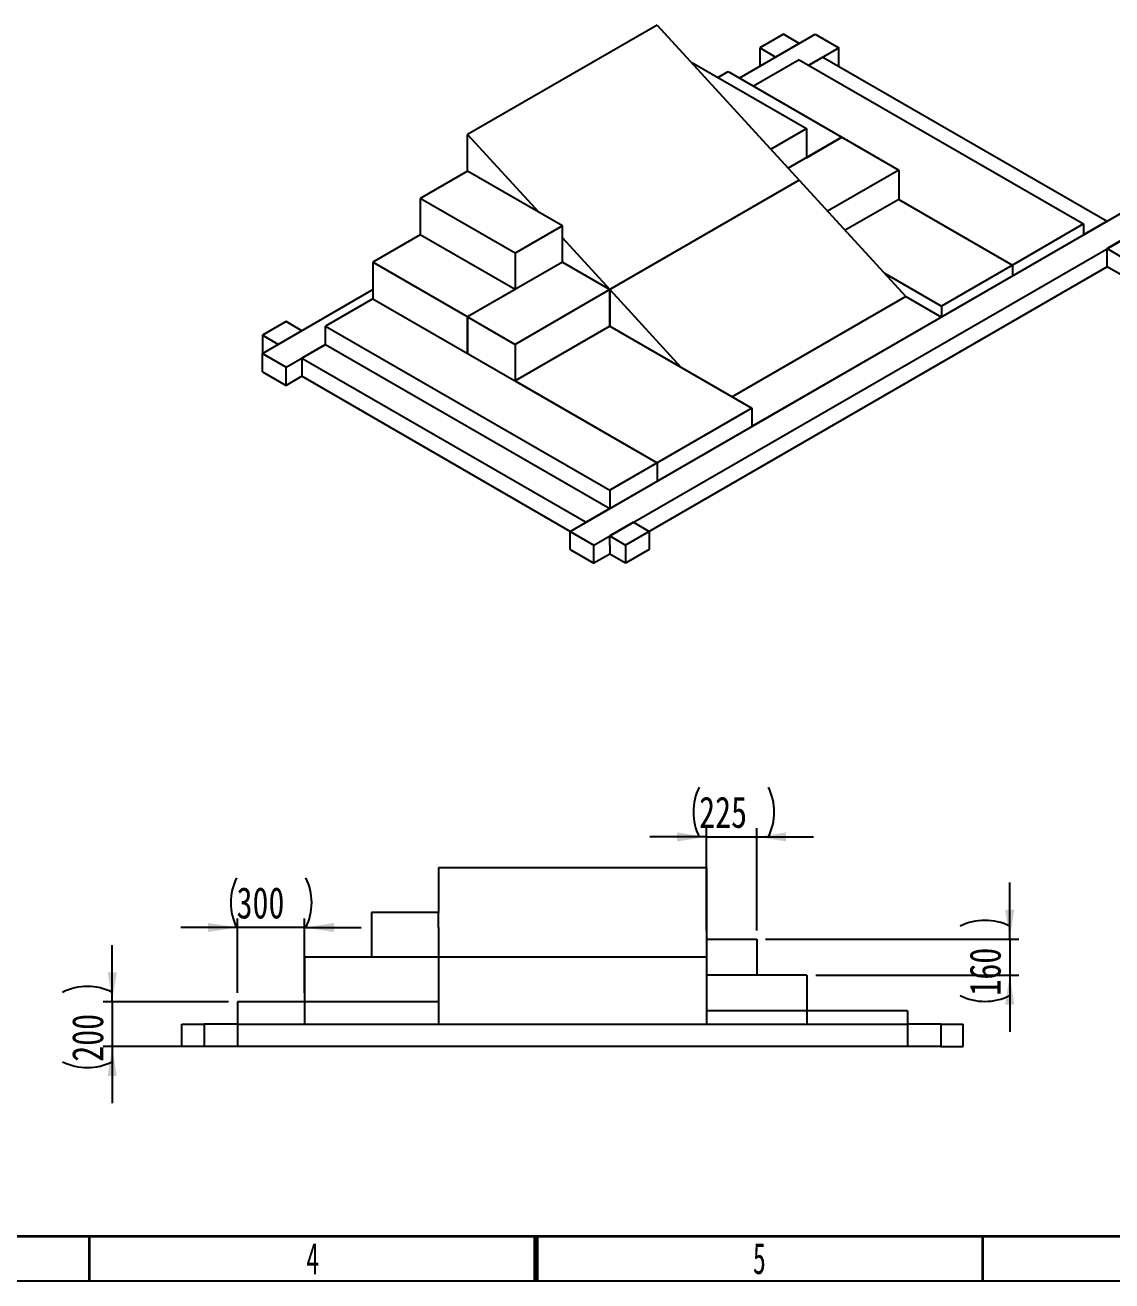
# Model space of a CAD drawing. Header units: millimetres. Extents: x 0 to 420, y 0 to 297.
# Drawn here: x 152.8 to 274.5, y 5 to 145.5 of the extents above; entities that cross this region are included whole.
import ezdxf

# ---------------------------------------------------------------- set-up
doc = ezdxf.new("R2010")
doc.units = ezdxf.units.MM
doc.layers.add('BORDER', color=7, linetype='Continuous')
doc.layers.add('REFERENCE', color=9, linetype='Continuous')
doc.styles.add('SLDTEXTSTYLE0', font='TXT', dxfattribs={"width": 0.605})
doc.styles.add('SLDTEXTSTYLE1', font='TXT', dxfattribs={"width": 0.75})
doc.dimstyles.new('SLDDIMSTYLE1', dxfattribs={"dimtxt": 3.5, "dimasz": 3.302, "dimexe": 0, "dimexo": 0.0625, "dimgap": 0.875, "dimtad": 1, "dimdec": 3, "dimlfac": 40, "dimrnd": 1e-09, "dimzin": 12, "dimdsep": 46, "dimtxsty": 'SLDTEXTSTYLE1', "dimsah": 1, "dimcen": 0.09, "dimadec": 0, "dimazin": 3, "dimtfac": 1, "dimtdec": 3, "dimtmove": 0, "dimatfit": 0, "dimfxl": 1, "dimfrac": 2, "dimtolj": 1, "dimtzin": 12, "dimarcsym": 0})

# ---------------------------------------------------------------- blocks, each defined once
blk = doc.blocks.new('_D')
at = {"layer": 'REFERENCE'}
for p, q in [((162.55, 36.22), (162.55, 42.57)), ((175.58, 36.22), (161.55, 36.22)), ((162.55, 36.22), (162.55, 31.22)), ((175.58, 31.22), (161.55, 31.22)), ((162.55, 31.22), (162.55, 24.87))]:
    blk.add_line(p, q, dxfattribs=at)
for centre, start, end in [((159.77, 31.73), 63.4349, 116.5651), ((159.77, 35.08), 243.4349, 296.5651)]:
    blk.add_arc(centre, 6.21, start, end, dxfattribs=at)
for points in [[(162.55, 36.22), (163.06, 39.52), (162.04, 39.52)], [(162.55, 31.22), (162.04, 27.92), (163.06, 27.92)]]:
    blk.add_solid(points, dxfattribs=at)
at = {"layer": 'REFERENCE', "insert": (158.04, 29.52), "char_height": 3.5, "attachment_point": 1, "rotation": 90, "style": 'SLDTEXTSTYLE1'}
blk.add_mtext('200', dxfattribs=at)
blk = doc.blocks.new('_D_1')
at = {"layer": 'REFERENCE'}
for p, q in [((176.58, 37.22), (176.58, 45.54)), ((184.08, 37.22), (184.08, 45.54)), ((176.58, 44.54), (170.23, 44.54)), ((184.08, 44.54), (176.58, 44.54)), ((184.08, 44.54), (190.43, 44.54))]:
    blk.add_line(p, q, dxfattribs=at)
for centre, start, end in [((182.03, 47.32), 153.4349, 206.5651), ((178.67, 47.32), 333.4349, 26.5651)]:
    blk.add_arc(centre, 6.21, start, end, dxfattribs=at)
for points in [[(176.58, 44.54), (173.27, 45.05), (173.27, 44.03)], [(184.08, 44.54), (187.38, 44.03), (187.38, 45.05)]]:
    blk.add_solid(points, dxfattribs=at)
at = {"layer": 'REFERENCE', "insert": (176.47, 49.05), "char_height": 3.5, "attachment_point": 1, "style": 'SLDTEXTSTYLE1'}
blk.add_mtext('300', dxfattribs=at)
blk = doc.blocks.new('_D_2')
at = {"layer": 'REFERENCE'}
for p, q in [((229.08, 44.22), (229.08, 55.67)), ((234.7, 44.22), (234.7, 55.67)), ((229.08, 54.67), (222.73, 54.67)), ((229.08, 54.67), (234.7, 54.67)), ((234.7, 54.67), (241.05, 54.67))]:
    blk.add_line(p, q, dxfattribs=at)
for centre, start, end in [((233.82, 57.45), 153.4349, 206.5651), ((230.46, 57.45), 333.4349, 26.5651)]:
    blk.add_arc(centre, 6.21, start, end, dxfattribs=at)
for points in [[(229.08, 54.67), (225.77, 55.18), (225.77, 54.17)], [(234.7, 54.67), (238, 54.17), (238, 55.18)]]:
    blk.add_solid(points, dxfattribs=at)
at = {"layer": 'REFERENCE', "insert": (228.26, 59.19), "char_height": 3.5, "attachment_point": 1, "style": 'SLDTEXTSTYLE1'}
blk.add_mtext('225', dxfattribs=at)
blk = doc.blocks.new('_D_3')
at = {"layer": 'REFERENCE'}
for p, q in [((263.03, 43.22), (263.03, 49.57)), ((235.7, 43.22), (264.03, 43.22)), ((263.03, 43.22), (263.03, 39.22)), ((241.33, 39.22), (264.03, 39.22)), ((263.03, 39.22), (263.03, 32.87))]:
    blk.add_line(p, q, dxfattribs=at)
for centre, start, end in [((260.25, 39.13), 63.4349, 116.5651), ((260.25, 42.48), 243.4349, 296.5651)]:
    blk.add_arc(centre, 6.21, start, end, dxfattribs=at)
for points in [[(263.03, 43.22), (263.54, 46.52), (262.52, 46.52)], [(263.03, 39.22), (262.52, 35.92), (263.54, 35.92)]]:
    blk.add_solid(points, dxfattribs=at)
at = {"layer": 'REFERENCE', "insert": (258.52, 36.92), "char_height": 3.5, "attachment_point": 1, "rotation": 90, "style": 'SLDTEXTSTYLE1'}
blk.add_mtext('160', dxfattribs=at)

msp = doc.modelspace()

# ---------------------------------------------------------------- linework, layer by layer
at = {"color": 7, "linetype": 'Continuous', "lineweight": 25}
for p, q in [((223.553595, 145.503093), (202.340391, 133.256971)), ((223.553595, 145.503093), (239.463497, 128.153093)), ((232.746615, 139.582177), (241.231264, 144.48026)), ((237.69573, 144.48026), (235.04408, 142.949495)), ((239.463497, 143.45975), (236.811847, 141.928985)), ((239.463497, 143.45975), (237.69573, 144.48026)), ((241.231264, 144.48026), (243.882915, 142.949495)), ((235.04408, 142.949495), (235.04408, 140.908475)), ((236.811847, 141.928985), (235.04408, 142.949495)), ((240.52433, 141.010626), (243.882915, 142.949495)), ((242.115148, 141.928985), (240.52433, 141.010626)), ((242.115148, 141.928985), (273.934953, 123.559803)), ((243.882915, 140.908475), (243.882915, 142.949495)), ((227.470319, 141.231843), (227.53107, 141.266914)), ((227.53107, 141.266914), (240.258992, 133.919241)), ((239.463497, 141.623031), (234.337433, 138.663817)), ((239.463497, 141.623031), (271.283302, 123.253849)), ((230.359957, 139.633833), (231.508546, 140.296899)), ((231.508546, 140.296899), (244.236468, 132.949226)), ((236.281517, 131.623093), (240.258992, 133.919241)), ((240.258992, 133.919241), (240.258992, 130.653078)), ((202.340391, 133.256971), (210.295342, 124.581971)), ((202.340391, 129.174267), (202.340391, 133.256971)), ((244.236468, 132.949226), (238.239879, 129.487469)), ((240.258992, 130.653078), (244.236468, 132.949226)), ((244.236468, 132.949226), (250.600429, 129.275389)), ((250.600429, 129.275389), (242.645478, 124.683094)), ((250.600429, 129.275389), (250.600429, 126.009226)), ((202.340391, 129.174267), (197.03709, 126.112737)), ((212.946993, 123.051206), (202.340391, 129.174267)), ((239.463497, 128.153093), (218.250294, 115.906972)), ((239.463497, 128.153093), (218.250294, 115.906972)), ((239.463497, 128.153093), (251.395924, 115.140594)), ((207.643692, 119.989676), (197.03709, 126.112737)), ((197.03709, 126.112737), (197.03709, 122.030033)), ((250.600429, 126.009226), (244.60384, 122.547469)), ((250.600429, 126.009226), (263.328351, 118.661553)), ((250.600429, 126.009226), (263.328351, 118.661553)), ((213.830876, 88.862458), (275.70272, 124.580313)), ((212.946993, 123.051206), (207.643692, 119.989676)), ((212.946993, 118.968502), (212.946993, 123.051206)), ((216.482527, 87.331693), (278.35437, 123.049548)), ((271.283302, 123.253849), (263.328351, 118.661553)), ((273.934953, 123.559803), (271.283302, 122.029037)), ((271.283302, 123.253849), (271.283302, 122.029037)), ((197.03709, 122.030033), (191.733789, 118.968502)), ((207.643692, 115.906972), (197.03709, 122.030033)), ((212.946993, 121.690305), (218.250294, 115.906972)), ((276.586603, 122.029037), (273.934953, 120.498272)), ((207.643692, 119.989676), (207.643692, 115.906972)), ((273.934953, 120.498272), (275.70272, 119.477762)), ((273.934953, 119.477596), (273.934953, 120.498272)), ((273.934953, 118.45692), (273.934953, 119.477596)), ((202.340391, 112.845441), (191.733789, 118.968502)), ((191.733789, 118.968502), (191.733789, 114.885798)), ((212.946993, 118.968502), (202.340391, 112.845441)), ((212.946993, 118.968502), (218.250294, 115.906972)), ((273.934953, 118.45692), (222.669711, 88.862126)), ((263.328351, 118.661553), (255.3734, 114.069257)), ((263.328351, 118.661553), (263.328351, 117.436742)), ((263.328351, 118.661553), (263.328351, 117.436742)), ((275.70272, 117.43641), (273.934953, 118.45692)), ((249.009439, 117.743094), (255.3734, 114.069257)), ((179.359421, 108.762406), (191.733789, 115.905977)), ((207.643692, 115.906972), (202.340391, 112.845441)), ((218.250294, 115.906972), (207.643692, 109.783911)), ((218.250294, 115.906972), (218.250294, 111.824268)), ((218.250294, 115.906972), (226.205245, 107.231972)), ((218.250294, 111.824268), (218.250294, 115.906972)), ((218.250294, 115.906972), (218.250294, 111.824268)), ((191.733789, 114.885798), (186.430489, 111.824268)), ((191.733789, 114.885798), (223.553595, 96.516616)), ((251.395924, 115.140594), (231.950775, 103.915148)), ((251.395924, 115.140594), (231.950775, 103.915148)), ((251.395924, 115.140594), (255.3734, 112.844446)), ((255.3734, 114.069257), (255.3734, 112.844446)), ((202.340391, 112.845441), (202.340391, 108.762737)), ((202.340391, 112.845441), (207.643692, 109.783911)), ((202.340391, 108.762737), (202.340391, 112.845441)), ((255.3734, 112.844446), (234.160196, 100.598324)), ((182.011071, 112.334191), (179.359421, 110.803426)), ((183.778838, 111.313681), (181.127188, 109.782916)), ((183.778838, 111.313681), (182.011071, 112.334191)), ((186.430489, 109.782916), (186.430489, 111.824268)), ((186.430489, 111.824268), (218.250294, 93.455085)), ((218.250294, 111.824268), (207.643692, 105.701207)), ((218.250294, 111.824268), (234.160196, 102.639676)), ((179.359421, 110.803426), (179.359421, 108.762406)), ((181.127188, 109.782916), (179.359421, 110.803426)), ((182.011071, 107.23164), (186.430489, 109.782916)), ((186.430489, 109.782916), (183.778838, 108.252151)), ((186.430489, 109.782916), (218.250294, 91.413733)), ((207.643692, 109.783911), (207.643692, 105.701207)), ((179.359421, 108.762406), (182.011071, 107.23164)), ((179.359421, 106.721054), (179.359421, 108.762406)), ((183.778838, 108.252151), (183.778838, 107.231474)), ((183.778838, 108.252151), (215.598643, 89.882968)), ((182.011071, 105.190288), (182.011071, 107.23164)), ((183.778838, 107.231474), (183.778838, 106.210798)), ((179.359421, 106.721054), (182.011071, 105.190288)), ((183.778838, 106.210798), (182.011071, 105.190288)), ((213.830876, 88.862126), (183.778838, 106.210798)), ((207.643692, 105.701207), (223.553595, 96.516616)), ((234.160196, 102.639676), (223.553595, 96.516616)), ((234.160196, 102.639676), (234.160196, 100.598324)), ((223.553595, 96.516616), (218.250294, 93.455085)), ((223.553595, 96.516616), (223.553595, 94.475264)), ((223.553595, 96.516616), (223.553595, 94.475264)), ((218.250294, 93.455085), (218.250294, 91.413733)), ((218.250294, 91.413733), (215.598643, 89.882968)), ((213.830876, 88.862458), (216.482527, 87.331693)), ((213.830876, 86.821106), (213.830876, 88.862458)), ((220.901944, 89.882968), (218.250294, 88.352203)), ((222.669711, 88.862458), (220.018061, 87.331693)), ((220.901944, 89.882968), (222.669711, 88.862458)), ((222.669711, 88.862458), (222.669711, 86.821106)), ((216.482527, 85.290341), (216.482527, 87.331693)), ((218.250294, 88.352203), (220.018061, 87.331693)), ((218.250294, 87.331527), (218.250294, 88.352203)), ((218.250294, 87.331527), (218.250294, 86.310851)), ((220.018061, 87.331693), (220.018061, 85.290341)), ((213.830876, 86.821106), (216.482527, 85.290341)), ((218.250294, 86.310851), (216.482527, 85.290341)), ((220.018061, 85.290341), (218.250294, 86.310851)), ((222.669711, 86.821106), (220.018061, 85.290341)), ((229.075417, 51.219175), (199.075417, 51.219175)), ((199.075417, 51.219175), (199.075417, 46.219175)), ((229.075417, 51.219175), (229.075417, 41.219175)), ((191.575417, 46.219175), (191.575417, 41.219175)), ((199.075417, 46.219175), (191.575417, 46.219175)), ((199.075417, 44.552508), (199.075417, 46.219175)), ((199.075417, 44.552508), (199.075417, 41.219175)), ((229.075417, 43.219175), (234.700417, 43.219175)), ((234.700417, 43.219175), (234.700417, 39.219175)), ((199.075417, 41.219175), (184.075417, 41.219175)), ((184.075417, 41.219175), (184.075417, 36.219175)), ((229.075417, 41.219175), (199.075417, 41.219175)), ((229.075417, 41.219175), (199.075417, 41.219175)), ((199.075417, 41.219175), (199.075417, 36.219175)), ((229.075417, 41.219175), (229.075417, 35.219175)), ((240.325417, 39.219175), (229.075417, 39.219175)), ((240.325417, 39.219175), (240.325417, 35.219175)), ((184.075417, 36.219175), (176.575417, 36.219175)), ((176.575417, 36.219175), (176.575417, 33.719175)), ((199.075417, 36.219175), (184.075417, 36.219175)), ((184.075417, 36.219175), (184.075417, 33.719175)), ((184.075417, 36.219175), (184.075417, 33.719175)), ((199.075417, 36.219175), (199.075417, 33.719175)), ((240.325417, 35.219175), (229.075417, 35.219175)), ((229.075417, 35.219175), (229.075417, 33.719175)), ((240.325417, 35.219175), (240.325417, 33.719175)), ((251.575417, 35.219175), (240.325417, 35.219175)), ((240.325417, 35.219175), (240.325417, 33.719175)), ((251.575417, 35.219175), (251.575417, 33.719175)), ((170.325417, 31.219175), (170.325417, 33.719175)), ((170.325417, 33.719175), (172.825417, 33.719175)), ((176.575417, 33.719175), (172.825417, 33.719175)), ((172.825417, 33.719175), (172.825417, 31.219175)), ((176.575417, 33.719175), (251.575417, 33.719175)), ((176.575417, 33.719175), (176.575417, 31.219175)), ((251.575417, 33.719175), (251.575417, 31.219175)), ((255.325417, 33.719175), (251.575417, 33.719175)), ((255.325417, 33.719175), (257.825417, 33.719175)), ((255.325417, 33.719175), (255.325417, 31.219175)), ((257.825417, 31.219175), (257.825417, 33.719175)), ((172.825417, 31.219175), (170.325417, 31.219175)), ((176.575417, 31.219175), (172.825417, 31.219175)), ((251.575417, 31.219175), (176.575417, 31.219175)), ((255.325417, 31.219175), (251.575417, 31.219175)), ((255.325417, 31.219175), (257.825417, 31.219175))]:
    msp.add_line(p, q, dxfattribs=at)
at = {"layer": 'BORDER', "linetype": 'Continuous', "lineweight": 35}
for p, q in [((20, 10), (410, 10)), ((160, 5), (160, 10)), ((260, 5), (260, 10))]:
    msp.add_line(p, q, dxfattribs=at)
at = {"layer": 'BORDER', "lineweight": 70}
msp.add_line((210, 5), (210, 10), dxfattribs=at)
at = {"layer": 'BORDER', "linetype": 'Continuous', "lineweight": 25}
msp.add_line((15, 5), (415, 5), dxfattribs=at)

# ---------------------------------------------------------------- texts
at = {"layer": 'BORDER', "color": 7, "char_height": 3.5, "attachment_point": 2, "style": 'SLDTEXTSTYLE0'}
for s, insert in [('4', (184.993924, 9.247405)), ('5', (235.000304, 9.268911))]:
    msp.add_mtext(s, dxfattribs=dict(at, insert=insert))

# ---------------------------------------------------------------- dimensions: what is measured, and where the dimension line sits
at = {"layer": 'REFERENCE'}
for base, p1, p2, picture, middle in [((234.700417, 54.673372), (229.075417, 43.219175), (234.700417, 43.219175), '_D_2', (232.141498, 54.673372)), ((176.575417, 44.537826), (184.075417, 36.219175), (176.575417, 36.219175), '_D_1', (180.351364, 44.537826))]:
    dim = msp.add_linear_dim(base=base, p1=p1, p2=p2, text='(<>)', dimstyle='SLDDIMSTYLE1', dxfattribs=at)
    dim.commit()
    dim.dimension.update_dxf_attribs({"geometry": picture, "text_midpoint": middle, "dimtype": 160})
for base, p1, p2, picture, middle in [((263.032955, 39.219175), (234.700417, 43.219175), (240.325417, 39.219175), '_D_3', (263.032955, 40.802213)), ((162.551576, 31.219175), (176.575417, 36.219175), (176.575417, 31.219175), '_D', (162.551576, 33.403157))]:
    dim = msp.add_linear_dim(base=base, p1=p1, p2=p2, angle=90, text='(<>)', dimstyle='SLDDIMSTYLE1', dxfattribs=at)
    dim.commit()
    dim.dimension.update_dxf_attribs({"geometry": picture, "text_midpoint": middle, "dimtype": 160})

doc.saveas('drawing.dxf')
